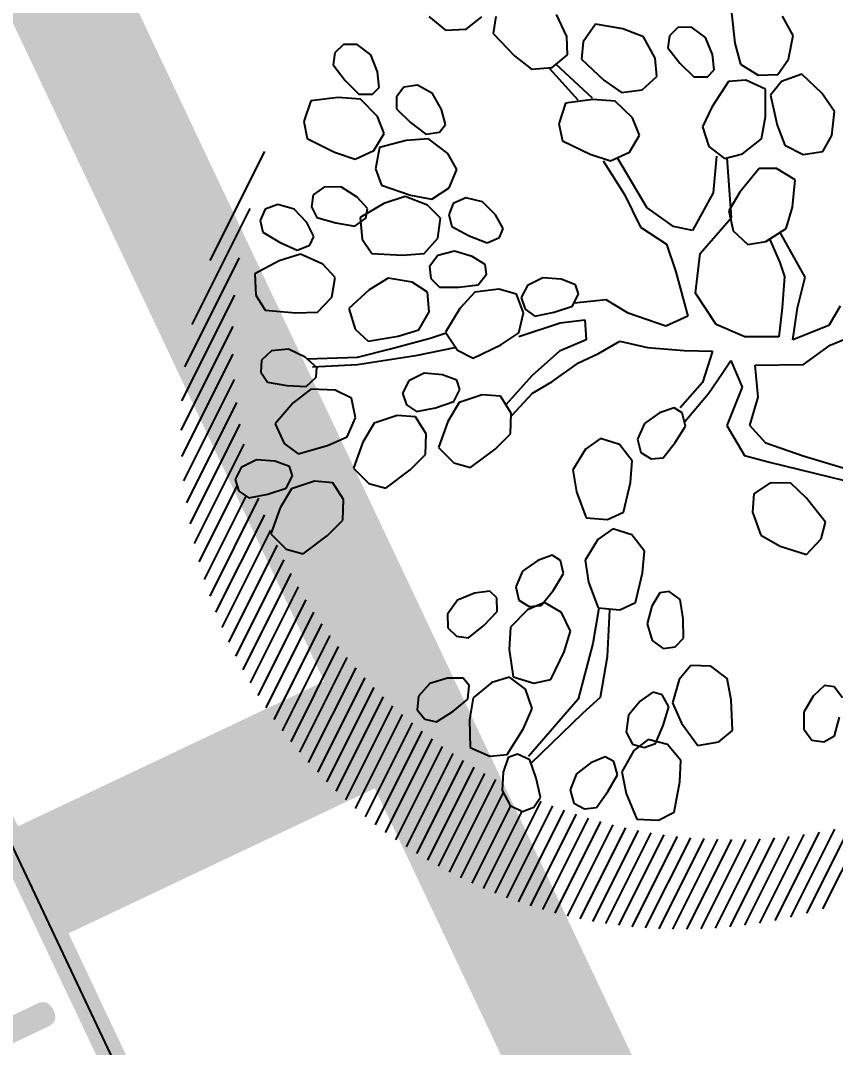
# Model space of a CAD drawing. Extents: x -809667 to 586099, y 3084146 to 3634412.
# Drawn here: x 381292.518 to 381293.724, y 3084299.328 to 3084300.846 of the extents above; entities that cross this region are included whole.
import ezdxf
from ezdxf.enums import TextEntityAlignment as Align

# ---------------------------------------------------------------- set-up
doc = ezdxf.new("R2010")
doc.units = 0
doc.header["$LTSCALE"] = 0.5
doc.header["$PDSIZE"] = 0.2
doc.layers.get('0').update_dxf_attribs({"linetype": 'CONTINUOUS'})
for name, color, linetype in [('EQUIP-箱柜', 3, 'CONTINUOUS'), ('WIRE-动力', 2, 'CONTINUOUS'), ('文字', 7, 'CONTINUOUS')]:
    doc.layers.add(name, color=color, linetype=linetype)
doc.styles.add('_TEL_ATTDEF', font='GBENOR', dxfattribs={"width": 0.8, "height": 3, "bigfont": 'GBCBIG'})
doc.styles.add('_TEL_DIM', font='SIMPLEX', dxfattribs={"width": 0.8, "height": 3.5, "bigfont": 'HZTXT'})

# ---------------------------------------------------------------- blocks, each defined once
blk = doc.blocks.new('紫薇')
at = {"color": 0}
for p, q in [((187.0197802558541, 392.8170848013833), (175.615007343702, 374.454514070414)), ((263.9842554219067, 388.8358236858621), (276.9426965573803, 393.1838518688455)), ((276.9426965573803, 393.1838518688455), (287.7538458323106, 387.8005391834304)), ((254.2803709385917, 374.7668006801978), (263.9842554219067, 388.8358236858621)), ((287.7538458323106, 387.8005391834304), (293.1706273378804, 377.0028797490522)), ((123.5489974981174, 371.7468011481687), (131.3923153551295, 356.1855323286727)), ((155.7047124383971, 369.0172086553648), (136.9095088820904, 375.613687443547)), ((175.615007343702, 374.454514070414), (155.7047124383971, 369.0172086553648)), ((253.2254045847803, 356.3911236030981), (254.2803709385917, 374.7668006801978)), ((293.1706273378804, 377.0028797490522), (286.7138240663335, 358.6168599827215)), ((62.57159755751491, 330.4544032001868), (65.48505007382482, 354.4488434074447)), ((131.3923153551295, 356.1855323286727), (118.3047832641751, 328.5568112088367)), ((256.4874277338386, 341.2661260413006), (253.2254045847803, 356.3911236030981)), ((286.7138240663335, 358.6168599827215), (278.0947869978845, 341.3075001528487)), ((298.6172961974517, 344.5892124092206), (325.6190232317895, 350.0449332697317)), ((325.6190232317895, 350.0449332697317), (338.6073490707204, 332.7769548678771)), ((265.1363476840779, 336.9594756281003), (256.4874277338386, 341.2661260413006)), ((278.0947869978845, 341.3075001528487), (265.1363476840779, 336.9594756281003)), ((278.1022579669952, 335.9034997513518), (298.6172961974517, 344.5892124092206)), ((7.087705814279616, 320.0177932968363), (31.43460488505661, 332.9052545903251)), ((31.43460488505661, 332.9052545903251), (48.78583101835102, 320.0283513208851)), ((67.72572392597795, 312.7848444869742), (62.57159755751491, 330.4544032001868)), ((118.3047832641751, 328.5568112088367), (106.3826288459823, 310.5258632833138)), ((208.0656473506242, 318.6739686829969), (219.6648827316239, 331.2262800624594)), ((219.6648827316239, 331.2262800624594), (233.1086224699393, 333.6945603517815)), ((233.1086224699393, 333.6945603517815), (243.0480396812782, 326.8338760109618)), ((267.3284625420347, 314.2668017921969), (278.1022579669952, 335.9034997513518)), ((338.6073490707204, 332.7769548678771), (340.7919921306893, 315.488286412321)), ((-10.12290578149259, 305.8720078309998), (7.087705814279616, 320.0177932968363)), ((48.78583101835102, 320.0283513208851), (55.78256525378674, 304.0685132155195)), ((204.4179439041764, 300.6331061320379), (208.0656473506242, 318.6739686829969)), ((243.0480396812782, 326.8338760109618), (246.8804222354665, 315.3777067093179)), ((86.3258146038279, 305.656742640771), (67.72572392597795, 312.7848444869742)), ((106.3826288459823, 310.5258632833138), (86.3258146038279, 305.656742640771)), ((246.8804222354665, 315.3777067093179), (237.8839038591832, 298.0919122984633)), ((266.2734980098903, 295.8911283733323), (267.3284625420347, 314.2668017921969)), ((340.7919921306893, 315.488286412321), (319.2145183999091, 293.8309007370844)), ((471.3169694686367, 230.5872365121613), (385.2805523837451, 316.6236535970238)), ((-100.8479098500684, 300.751914110966), (-94.71290218830109, 270.8020992884412)), ((-68.4871411640197, 285.7778774937615), (-58.61885228008032, 299.7320760348812)), ((-58.61885228008032, 299.7320760348812), (-45.61028755735606, 303.927763058804)), ((-45.61028755735606, 303.927763058804), (-34.86304506659508, 298.4179733181372)), ((-34.86304506659508, 298.4179733181372), (-29.57332575693727, 287.5575018385425)), ((-14.32009886112064, 282.0685430252925), (-10.12290578149259, 305.8720078309998)), ((55.78256525378674, 304.0685132155195), (41.23088390100747, 277.1821170868352)), ((57.57177859265357, 263.8888908075169), (81.74245021026582, 307.3671524031088)), ((72.0741807455197, 266.3043487975374), (88.99365128669888, 304.9516914514825)), ((205.5042260969058, 285.1985236192122), (204.4179439041764, 300.6331061320379)), ((237.8839038591832, 298.0919122984633), (226.8994977707043, 282.1782527370378)), ((-29.57332575693727, 287.5575018385425), (-36.24540842138231, 269.2485055746511)), ((281.4165803836659, 282.9504844425246), (266.2734980098903, 295.8911283733323)), ((319.2145183999091, 293.8309007370844), (301.9465587297454, 280.8281926391646)), ((-152.4936937009916, 259.7702509472147), (-148.4023359529674, 281.669319187291)), ((-69.75763739272952, 267.4158432567492), (-68.4871411640197, 285.7778774937615)), ((-10.12184519320726, 264.1478011356667), (-14.32009886112064, 282.0685430252925)), ((41.23088390100747, 277.1821170868352), (28.35807629674673, 259.8171041766182)), ((213.4557603541762, 279.7099758116528), (205.5042260969058, 285.1985236192122)), ((226.8994977707043, 282.1782527370378), (213.4557603541762, 279.7099758116528)), ((226.1412803642452, 276.8277029981837), (247.6799377156422, 282.5193317169324)), ((247.6799377156422, 282.5193317169324), (275.1822440465912, 284.0945457974449)), ((275.1822440465912, 284.0945457974449), (285.593114274554, 265.1606220817193)), ((301.9465587297454, 280.8281926391646), (281.4165803836659, 282.9504844425246)), ((-94.71290218830109, 270.8020992884412), (-93.41202977951616, 249.2252464136109)), ((-66.67330093495548, 252.2536133779213), (-69.75763739272952, 267.4158432567492)), ((-36.24540842138231, 269.2485055746511), (-45.06694355700165, 252.0414647022262)), ((57.67293766606599, 262.3285336820409), (84.73681822419167, 267.4670667489991)), ((84.73681822419167, 267.4670667489991), (97.52164419554174, 250.0478844745085)), ((212.410773913376, 256.9356302293018), (226.1412803642452, 276.8277029981837)), ((508.768406164294, 175.458130286861), (417.1259036289557, 267.1006328221993)), ((-140.4083578921854, 238.8378352997825), (-152.4936937009916, 259.7702509472147)), ((8.068818562664092, 256.0315851913765), (-10.12184519320726, 264.1478011356667)), ((28.35807629674673, 259.8171041766182), (8.068818562664092, 256.0315851913765)), ((37.05740179214627, 253.8841225961223), (57.67293766606599, 262.3285336820409)), ((208.7630727896467, 238.8947710404173), (212.410773913376, 256.9356302293018)), ((285.593114274554, 265.1606220817193), (285.3063451256603, 247.7368312841281)), ((312.065494469367, 244.3210423281416), (323.6793823372573, 258.6002604654059)), ((323.6793823372573, 258.6002604654059), (339.7833451582119, 264.3243467537686)), ((339.7833451582119, 264.3243467537686), (352.8342525633052, 260.2622830336913)), ((352.8342525633052, 260.2622830336913), (358.4468504358083, 249.5683712484315)), ((375.4126366330311, 252.7021842142567), (389.5435567433015, 262.3157100630924)), ((389.5435567433015, 262.3157100630924), (403.1976321833208, 261.688996729441)), ((403.1976321833208, 261.688996729441), (411.3340518064797, 252.7637695698068)), ((-93.41202977951616, 249.2252464136109), (-106.5212182225659, 233.2836871491745)), ((-58.07550641521811, 247.8457813160494), (-66.67330093495548, 252.2536133779213)), ((-45.06694355700165, 252.0414647022262), (-58.07550641521811, 247.8457813160494)), ((26.03048380464315, 232.3753233244643), (37.05740179214627, 253.8841225961223)), ((97.52164419554174, 250.0478844745085), (99.50328829605132, 232.7347735771909)), ((285.3063451256603, 247.7368312841281), (260.8782040560618, 229.3548931153491)), ((358.4468504358083, 249.5683712484315), (356.5163093227893, 237.6434401320294)), ((367.7908496009186, 235.9484734470025), (375.4126366330311, 252.7021842142567)), ((411.3340518064797, 252.7637695698068), (412.4844856476411, 240.7384848287329)), ((-125.6730781560764, 227.8083359980956), (-140.4083578921854, 238.8378352997825)), ((-93.41371097508818, 232.5288500888273), (-76.48136852309108, 236.6478914050385)), ((-76.48136852309108, 236.6478914050385), (-52.53031011484563, 217.6485090991482)), ((221.9200410572812, 223.939257168211), (208.7630727896467, 238.8947710404173)), ((305.8545414386317, 230.1495777340606), (312.065494469367, 244.3210423281416)), ((356.5163093227893, 237.6434401320294), (340.5171787068248, 226.5185198700055)), ((365.3688162779436, 220.6664545712993), (367.7908496009186, 235.9484734470025)), ((412.4844856476411, 240.7384848287329), (399.8218994922936, 225.9264983600006)), ((-106.5212182225659, 233.2836871491745), (-125.6730781560764, 227.8083359980956)), ((-109.1079939492047, 217.6772788548842), (-93.41371097508818, 232.5288500888273)), ((24.75998944044113, 214.0132927233353), (26.03048380464315, 232.3753233244643)), ((99.50328829605132, 232.7347735771909), (77.6731929378584, 211.3320479663089)), ((260.8782040560618, 229.3548931153491), (241.9422612730414, 218.9297830453143)), ((247.8639640295878, 214.3077588537708), (266.3797727078199, 229.8443670878187)), ((266.3797727078199, 229.8443670878187), (288.6566017111763, 229.6178995491937)), ((288.6566017111763, 229.6178995491937), (315.5913088917732, 223.8403826011345)), ((310.3446200117469, 221.5944477813318), (305.8545414386317, 230.1495777340606)), ((340.5171787068248, 226.5185198700055), (323.3955237977207, 217.5323821632192)), ((399.8218994922936, 225.9264983600006), (385.5320247961208, 212.8995563192293)), ((-161.2672714358196, 196.2742251371965), (-148.4106848333031, 220.6374419583008)), ((-148.4106848333031, 220.6374419583008), (-126.8206111220643, 219.7723388960585)), ((-126.8206111220643, 219.7723388960585), (-112.0491410754621, 210.5271025570109)), ((-100.6441168058664, 191.4623797191307), (-109.1079939492047, 217.6772788548842)), ((-52.53031011484563, 217.6485090991482), (-37.6644503492862, 201.9558655200526)), ((241.9422612730414, 218.9297830453143), (221.9200410572812, 223.939257168211)), ((323.3955237977207, 217.5323821632192), (310.3446200117469, 221.5944477813318)), ((315.5913088917732, 223.8403826011345), (320.6060053789988, 202.8229492353275)), ((371.8779523754492, 213.5262724077329), (365.3688162779436, 220.6664545712993)), ((528.7108578230254, 137.8380090984283), (442.672246128699, 223.8766207927547)), ((-112.0491410754621, 210.5271025570109), (-108.9266582122073, 180.1152655901387)), ((39.75019639823586, 200.8958652121946), (24.75998944044113, 214.0132927233353)), ((77.6731929378584, 211.3320479663089), (60.25386064685881, 198.5328405061737)), ((194.792738692835, 200.1073300847784), (209.3064284184948, 209.1326053114608)), ((209.3064284184948, 209.1326053114608), (222.9232621947303, 207.9458519080654)), ((222.9232621947303, 207.9458519080654), (230.6863964386284, 198.6941087851301)), ((239.5607820795849, 197.8810886731371), (247.8639640295878, 214.3077588537708)), ((365.7244992973283, 191.574101020582), (383.5868411576375, 207.8577771922573)), ((385.5320247961208, 212.8995563192293), (371.8779523754492, 213.5262724077329)), ((383.5868411576375, 207.8577771922573), (405.8541859053075, 208.5460764477029)), ((405.8541859053075, 208.5460764477029), (433.0033802054822, 203.8792357770726)), ((-167.5187413757667, 174.8913459675387), (-161.2672714358196, 196.2742251371965)), ((-37.6644503492862, 201.9558655200526), (-37.45963453687727, 181.3174987277016)), ((60.25386064685881, 198.5328405061737), (39.75019639823586, 200.8958652121946)), ((40.65231213904917, 143.1159439021721), (52.73764590360224, 198.6714984113351)), ((67.24004805646837, 201.0869564032182), (57.57177859265357, 162.4396137474105)), ((186.4895536117256, 183.6806572759524), (194.792738692835, 200.1073300847784)), ((230.6863964386284, 198.6941087851301), (231.3421619236469, 186.631731624715)), ((248.2786359190941, 179.9709732746705), (239.5607820795849, 197.8810886731371)), ((320.6060053789988, 202.8229492353275), (315.7070285733789, 186.099589866586)), ((433.0033802054822, 203.8792357770726), (438.8767200671136, 183.0854009920731)), ((-89.70182894542813, 172.0568461166695), (-100.6441168058664, 191.4623797191307)), ((231.3421619236469, 186.631731624715), (218.0821452308446, 172.352096172981)), ((315.7070285733789, 186.099589866586), (287.2775516351685, 174.8570559909567)), ((358.1027152854949, 174.8203930063173), (365.7244992973283, 191.574101020582)), ((542.3458766366239, 106.5253207551723), (458.8688228623068, 190.0023745294893)), ((-157.5776558648795, 152.8596373340115), (-167.5187413757667, 174.8913459675387)), ((-108.9266582122073, 180.1152655901387), (-109.7806109068915, 158.5161078805104)), ((-37.45963453687727, 181.3174987277016), (-48.61132253613323, 164.8125581359491)), ((183.442158613354, 168.5109595200047), (186.4895536117256, 183.6806572759524)), ((266.2543937610462, 169.8291655750945), (248.2786359190941, 179.9709732746705)), ((287.2775516351685, 174.8570559909567), (266.2543937610462, 169.8291655750945)), ((367.5485192909837, 157.283289601095), (358.1027152854949, 174.8203930063173)), ((438.8767200671136, 183.0854009920731), (434.6684516519308, 166.1750136753544)), ((-66.98882718756795, 163.7899895468727), (-89.70182894542813, 172.0568461166695)), ((-48.61132253613323, 164.8125581359491), (-66.98882718756795, 163.7899895468727)), ((-36.69383540190756, 106.8840592382476), (-51.19623755477369, 164.8550717392936)), ((-41.52796809002757, 169.6859906809404), (-27.02556593716145, 135.8695669686422)), ((189.6526663890108, 161.1095645660535), (183.442158613354, 168.5109595200047)), ((218.0821452308446, 172.352096172981), (203.2694970350713, 159.9228085363284)), ((434.6684516519308, 166.1750136753544), (406.7245065309107, 153.7747855344787)), ((-109.7806109068915, 158.5161078805104), (-124.411923575215, 143.9590194681659)), ((57.57177859265357, 162.4396137474105), (52.73764590360224, 126.2077290834859)), ((203.2694970350713, 159.9228085363284), (189.6526663890108, 161.1095645660535)), ((221.6271384060383, 151.8350149868056), (236.7752962978557, 162.2902421252802)), ((236.7752962978557, 162.2902421252802), (253.8379055103287, 163.2752036796883)), ((253.8379055103287, 163.2752036796883), (265.2289331573993, 155.7206663088873)), ((265.2289331573993, 155.7206663088873), (267.6220021685585, 143.8828360671178)), ((286.7502264985815, 146.3588411575183), (308.1522933263332, 157.5915123419836)), ((308.1522933263332, 157.5915123419836), (329.8688590154052, 152.6216861223802)), ((385.925493741408, 147.8880278477445), (367.5485192909837, 157.283289601095)), ((552.3636828223825, 78.82984503975604), (470.4542362334905, 160.7392916286481)), ((-144.0137825384736, 140.4177860198542), (-157.5776558648795, 152.8596373340115)), ((-124.411923575215, 143.9590194681659), (-144.0137825384736, 140.4177860198542)), ((-94.64350673276931, 138.9528410220519), (-78.2054289681837, 144.737330772914)), ((-78.2054289681837, 144.737330772914), (-52.48166116606444, 128.2171159749851)), ((211.6958820698783, 139.9700879370794), (221.6271384060383, 151.8350149868056)), ((267.6220021685585, 143.8828360671178), (262.4290296956897, 132.9757737657055)), ((275.136342250742, 132.0796249182895), (286.7502264985815, 146.3588411575183)), ((329.8688590154052, 152.6216861223802), (354.9529803600162, 141.2355098845437)), ((406.7245065309107, 153.7747855344787), (385.925493741408, 147.8880278477445)), ((-108.7810623226687, 122.6124246204272), (-94.64350673276931, 138.9528410220519)), ((-27.02556593716145, 135.8695669686422), (4.396306755952537, 106.8840592382476)), ((21.31577321048826, 116.5458941617981), (40.65231213904917, 143.1159439021721)), ((213.6103373961523, 130.4998231632635), (211.6958820698783, 139.9700879370794)), ((354.9529803600162, 141.2355098845437), (355.3723150473088, 119.6321804048494)), ((559.9319397447689, 53.583918587683), (479.1181107751618, 134.3977475572901)), ((-52.48166116606444, 128.2171159749851), (-36.12719046883285, 114.0826143110171)), ((52.73764590360224, 126.2077290834859), (33.40111106261611, 102.0531402947381)), ((225.0013610366732, 122.9452849822119), (213.6103373961523, 130.4998231632635)), ((243.9545045047998, 126.7767455941066), (225.0013610366732, 122.9452849822119)), ((262.4290296956897, 132.9757737657055), (243.9545045047998, 126.7767455941066)), ((279.8360852366313, 112.722827016376), (275.136342250742, 132.0796249182895)), ((424.9337461143732, 121.6923474175856), (441.5832427879795, 125.5520161734894)), ((441.5832427879795, 125.5520161734894), (454.0888939863071, 120.0352024314925)), ((-97.7490830309689, 97.3705232301727), (-108.7810623226687, 122.6124246204272)), ((-36.12719046883285, 114.0826143110171), (-33.86847469303757, 93.56719726789743)), ((4.396306755952537, 106.8840592382476), (21.31577321048826, 116.5458941617981)), ((206.7185329897329, 112.4150714175776), (230.409960322082, 117.2043967759237)), ((230.409960322082, 117.2043967759237), (249.8656431380659, 106.3515259968117)), ((355.3723150473088, 119.6321804048494), (347.0211542472243, 104.3374481229112)), ((411.7745029758662, 108.823284435086), (424.9337461143732, 121.6923474175856)), ((454.0888939863071, 120.0352024314925), (458.4517154013738, 108.7734621828422)), ((4.396306755952537, 82.729467487894), (-36.69383540190756, 106.8840592382476)), ((144.5861915107816, 102.0531402947381), (161.5056620510295, 109.2995172282681)), ((161.5056620510295, 109.2995172282681), (178.4251285046339, 106.8840592382476)), ((178.4251285046339, 106.8840592382476), (188.09339796938, 97.2222213530913)), ((191.5703791044652, 101.959845087491), (206.7185329897329, 112.4150714175776)), ((249.8656431380659, 106.3515259968117), (270.7571635888889, 88.39595510158688)), ((295.2368620699272, 98.9823682801798), (279.8360852366313, 112.722827016376)), ((347.0211542472243, 104.3374481229112), (316.8485969286412, 99.41337341349572)), ((410.4635670399293, 106.8840592382476), (362.1222278922796, 92.39130537305027)), ((403.9955222029239, 95.44816557783633), (411.7745029758662, 108.823284435086)), ((458.4517154013738, 108.7734621828422), (455.1804291140288, 97.14463347289711)), ((565.6848854924319, 30.15330331039149), (485.6984261458565, 110.139762656996)), ((-84.92900266405195, 79.15092012379318), (-97.7490830309689, 97.3705232301727)), ((-33.86847469303757, 93.56719726789743), (-43.32138605695218, 76.03392387460917)), ((33.40111106261611, 102.0531402947381), (33.40111106261611, 73.06763256434351)), ((132.5008577452973, 92.39130537305027), (144.5861915107816, 102.0531402947381)), ((132.5008577452973, 82.72947044949979), (132.5008577452973, 92.39130537305027)), ((188.09339796938, 97.2222213530913), (188.09339796938, 85.1449284395203)), ((190.6610024739057, 82.06144707929343), (191.5703791044652, 101.959845087491)), ((316.8485969286412, 99.41337341349572), (295.2368620699272, 98.9823682801798)), ((362.1222278922796, 92.39130537305027), (328.283290897496, 89.97584442142397)), ((364.5392962796614, 85.1449284395203), (408.0465027391911, 97.2222213530913)), ((407.4857795489952, 86.43877282645553), (403.9955222029239, 95.44816557783633)), ((455.1804291140288, 97.14463347289711), (438.0222124997526, 87.90712115075439)), ((21.31577321048826, 46.49758578557521), (4.396306755952537, 82.729467487894)), ((142.1691231224686, 73.06763256434351), (132.5008577452973, 82.72947044949979)), ((188.09339796938, 85.1449284395203), (180.842196892947, 75.48309351596981)), ((201.5973409255967, 64.55771505925804), (190.6610024739057, 82.06144707929343)), ((270.7571635888889, 88.39595510158688), (265.1095071006566, 67.53969315532595)), ((287.1931487396359, 87.56038642954081), (270.2736781984568, 87.56038642954081)), ((328.283290897496, 89.97584442142397), (287.1931487396359, 87.56038642954081)), ((306.5296876681969, 75.48309055436403), (364.5392962796614, 85.1449284395203)), ((419.9914269363508, 80.92195760924369), (407.4857795489952, 86.43877282645553)), ((438.0222124997526, 87.90712115075439), (419.9914269363508, 80.92195760924369)), ((570.0132250830065, 8.147294190130197), (490.6842630464525, 87.4762562266842)), ((-87.452242936939, 27.17391297686845), (-77.7839734731242, 77.89855150599033)), ((-61.5057538067922, 73.18662809487432), (-84.92900266405195, 79.15092012379318)), ((-65.69863970763981, 75.48309055436403), (-68.11570400837809, 48.91304377559572)), ((-43.32138605695218, 76.03392387460917), (-61.5057538067922, 73.18662809487432)), ((33.40111106261611, 73.06763256434351), (35.81817536335438, 27.17391297686845)), ((108.3301902152598, 68.23671658430248), (139.7520588217303, 75.48309055436403)), ((161.5056620510295, 73.06763256434351), (142.1691231224686, 73.06763256434351)), ((180.842196892947, 75.48309351596981), (161.5056620510295, 73.06763256434351)), ((265.4395455103368, 70.652174574323), (306.5296876681969, 75.48309055436403)), ((393.8178164707497, 68.19186627585441), (416.3562965197489, 76.92331996466964)), ((416.3562965197489, 76.92331996466964), (437.3686194894835, 69.52124718669802)), ((91.41071967408061, 48.91304377559572), (108.3301902152598, 68.23671658430248)), ((222.4649403057992, 58.91890799347311), (201.5973409255967, 64.55771505925804)), ((265.1095071006566, 67.53969315532595), (252.8091068286449, 55.19583332818002)), ((380.6585771432146, 55.32280477043241), (393.8178164707497, 68.19186627585441)), ((437.3686194894835, 69.52124718669802), (460.9986319243908, 55.3621276775375)), ((573.1781404169888, -12.69529067349504), (494.3909795920481, 66.09187015143107)), ((159.0885977502912, 60.99033965077251), (134.917926132679, 56.1594207091257)), ((134.917926132679, 56.1594207091257), (139.7520588217303, 36.83574790041894)), ((202.5958042098209, 60.99033965077251), (159.0885977502912, 60.99033965077251)), ((252.8091068286449, 55.19583332818002), (222.4649403057992, 58.91890799347311)), ((287.1931487396359, 48.91304377559572), (304.1126192798838, 56.1594207091257)), ((304.1126192798838, 56.1594207091257), (321.0320857344195, 53.74396271724254)), ((321.0320857344195, 53.74396271724254), (330.7003551982343, 44.08212483394891)), ((383.1313946088776, 35.55772488284856), (380.6585771432146, 55.32280477043241)), ((460.9986319243908, 55.3621276775375), (458.9637587163597, 33.85075912158936)), ((-68.11570400837809, 48.91304377559572), (-68.11570400837809, 34.42028991039842)), ((11.6475078323856, 10.26570112165064), (21.31577321048826, 46.49758578557521)), ((59.98884698003531, 24.75845498684794), (91.41071967408061, 48.91304377559572)), ((275.1078149741516, 39.25120885204524), (287.1931487396359, 48.91304377559572)), ((330.7003551982343, 44.08212483394891), (330.7003551982343, 32.00483192037791)), ((575.3645857281517, -32.55940551430103), (497.0361863462022, 45.76899386761943)), ((-68.11570400837809, 34.42028991039842), (-56.03037024382502, 5.434782178141177)), ((139.7520588217303, 36.83574790041894), (168.7568631274626, 34.42028991039842)), ((168.7568631274626, 34.42028991039842), (202.5958042098209, 19.92753604520112)), ((275.1078149741516, 29.58937392849475), (275.1078149741516, 39.25120885204524)), ((330.7003551982343, 32.00483192037791), (323.4491541218013, 22.34299699682742)), ((396.8734529344365, 20.15837534051389), (383.1313946088776, 35.55772488284856)), ((458.9637587163597, 33.85075912158936), (448.9309287946671, 19.60249445308)), ((-70.53277239669114, 0.6038632364943624), (-87.452242936939, 27.17391297686845)), ((35.81817536335438, 27.17391297686845), (59.98884698003531, 24.75845498684794)), ((108.3301902152598, 24.75845498684794), (84.15951859764755, 10.26570112165064)), ((132.5008577452973, 19.92753604520112), (108.3301902152598, 24.75845498684794)), ((284.7760803513229, 19.92753604520112), (275.1078149741516, 29.58937392849475)), ((323.4491541218013, 22.34299699682742), (304.1126192798838, 19.92753604520112)), ((325.8662225101143, 17.51207805331796), (342.7856889637187, 24.75845498684794)), ((342.7856889637187, 24.75845498684794), (366.9563605803996, 24.75845498684794)), ((366.9563605803996, 24.75845498684794), (383.8758311215788, 10.26570112165064)), ((473.3073124270886, 19.92753604520112), (490.2267829682678, 27.17391297686845)), ((490.2267829682678, 27.17391297686845), (507.1462494218722, 24.75845498684794)), ((499.2404003483243, 25.88711033581058), (498.777627275922, 26.34988340822747)), ((507.1462494218722, 24.75845498684794), (516.8145188866183, 15.09661710169166)), ((-11.6475078323856, -10.26570112165064), (11.6475078323856, 10.26570112165064)), ((84.15951859764755, 10.26570112165064), (50.32057751622051, -4.227052743546665)), ((154.2544609745964, 17.51207805331796), (132.5008577452973, 19.92753604520112)), ((185.6763336686417, 7.850240170024335), (154.2544609745964, 17.51207805331796)), ((202.5958042098209, 19.92753604520112), (236.4347412036732, 0.6038632364943624)), ((234.0176728162915, -9.057971687056124), (238.8518095919862, 10.26570112165064)), ((238.8518095919862, 10.26570112165064), (255.7712760455906, 17.51207805331796)), ((255.7712760455906, 17.51207805331796), (279.9419476632029, 17.51207805331796)), ((279.9419476632029, 17.51207805331796), (296.8614182034507, 3.019324188120663)), ((304.1126192798838, 19.92753604520112), (284.7760803513229, 19.92753604520112)), ((321.0320857344195, -1.811594753526151), (325.8662225101143, 17.51207805331796)), ((383.8758311215788, 10.26570112165064), (400.7952975751832, -11.47342967707664)), ((418.3944969139993, 18.13414336834103), (396.8734529344365, 20.15837534051389)), ((448.9309287946671, 19.60249445308), (418.3944969139993, 18.13414336834103)), ((461.2219786625355, 10.26570112165064), (473.3073124270886, 19.92753604520112)), ((461.2219786625355, 0.6038661981001496), (461.2219786625355, 10.26570112165064)), ((516.8145188866183, 15.09661710169166), (516.8145188866183, 3.019324188120663)), ((-56.03037024382502, -28.38164153229445), (-70.53277239669114, 0.6038632364943624)), ((-56.03037024382502, 5.434782178141177), (-43.94503647834063, -21.13526460062712)), ((207.4299368979409, 3.019324188120663), (185.6763336686417, 7.850240170024335)), ((234.0176728162915, -11.47342967707664), (207.4299368979409, 3.019324188120663)), ((296.8614182034507, 3.019324188120663), (313.7808846579865, -18.71980661060661)), ((470.8902440397069, -9.057971687056124), (461.2219786625355, 0.6038661981001496)), ((516.8145188866183, 3.019324188120663), (509.5633178101853, -6.642510735429823)), ((576.7092722457892, -51.58176156165428), (516.8145188866038, 8.312991797545692)), ((50.32057751622051, -4.227052743546665), (23.73284159786999, -13.88888766709715)), ((241.2688738927245, -28.38164153229445), (234.0176728162915, -9.057971687056124)), ((328.2832868108526, -21.13526460062712), (321.0320857344195, -1.811594753526151)), ((490.2267829682678, -9.057971687056124), (470.8902440397069, -9.057971687056124)), ((509.5633178101853, -6.642510735429823), (490.2267829682678, -9.057971687056124)), ((577.2686750931607, -87.49650346831186), (499.9973301359278, -10.22515851107892)), ((577.3166555049538, -69.86681435041828), (511.505070714702, -4.055229560181033)), ((-111.6229104679078, -11.47342967707664), (-94.70344401337206, -25.96618354227394)), ((-43.94503647834063, -21.13526460062712), (-11.6475078323856, -10.26570112165064)), ((23.73284159786999, -13.88888766709715), (43.06937643978745, -40.45893740747124)), ((313.7808846579865, -18.71980661060661), (304.1126192798838, -38.04347941745073)), ((400.7952975751832, -11.47342967707664), (391.1270321980119, -30.79710248392075)), ((420.1318365037441, -38.04347941745073), (424.9659732794389, -18.71980661060661)), ((424.9659732794389, -18.71980661060661), (441.8854397339746, -11.47342967707664)), ((441.8854397339746, -11.47342967707664), (466.0561113506556, -11.47342967707664)), ((466.0561113506556, -11.47342967707664), (482.9755818918347, -25.96618354227394)), ((-94.70344401337206, -25.96618354227394), (-56.03037024382502, -28.38164153229445)), ((9.230439445003867, -28.38164153229445), (6.813371056690812, -57.3671492645517)), ((21.31577321048826, -38.04347941745073), (9.230439445003867, -28.38164153229445)), ((260.6054128212854, -38.04347941745073), (241.2688738927245, -28.38164153229445)), ((347.6198257394135, -30.79710248392075), (328.2832868108526, -21.13526460062712)), ((482.9755818918347, -25.96618354227394), (499.8950483454391, -47.70531434100121)), ((576.6309971970768, -104.5364951019001), (499.6405828895367, -27.54608079436002)), ((-12.52316378429532, -40.45893740747124), (-58.44743863120675, -54.95169127453119)), ((-5.271962707862258, -71.859903129749), (-12.52316378429532, -40.45893740747124)), ((40.65231213904917, -52.53623328264803), (21.31577321048826, -38.04347941745073)), ((43.06937643978745, -40.45893740747124), (72.0741807455197, -57.3671492645517)), ((289.6102171270177, -47.70531434100121), (260.6054128212854, -38.04347941745073)), ((304.1126192798838, -38.04347941745073), (289.6102171270177, -47.70531434100121)), ((376.6246300451458, -40.45893740747124), (347.6198257394135, -30.79710248392075)), ((391.1270321980119, -30.79710248392075), (376.6246300451458, -40.45893740747124)), ((427.3830375801772, -57.3671492645517), (420.1318365037441, -38.04347941745073)), ((-89.86930723767728, -45.2898563509807), (-121.2911799317226, -42.8743953993544)), ((-58.44743863120675, -54.95169127453119), (-89.86930723767728, -45.2898563509807)), ((499.8950483454391, -47.70531434100121), (490.2267829682678, -67.02898714784533)), ((575.4571837442636, -121.040351178759), (498.722821844116, -44.30598927859683)), ((6.813371056690812, -57.3671492645517), (33.40111106261611, -88.7681179465726)), ((72.0741807455197, -71.859903129749), (40.65231213904917, -52.53623328264803)), ((71.6946700932458, -62.60843380261213), (77.90517786890268, -55.20703884866089)), ((77.90517786890268, -55.20703884866089), (93.37358841858804, -55.57394669856876)), ((93.37358841858804, -55.57394669856876), (110.9925361145288, -60.8985259430483)), ((110.9925361145288, -60.8985259430483), (122.4009729037061, -73.62449751328677)), ((141.0632468052208, -73.04816082585603), (157.1874278746545, -61.35269187297672)), ((157.1874278746545, -61.35269187297672), (174.8063724394888, -66.67726848926395)), ((446.7195765087381, -67.02898714784533), (427.3830375801772, -57.3671492645517)), ((573.7915732748224, -137.0524102390045), (497.2925952241494, -60.55343218831695)), ((72.89048138167709, -76.22447221446782), (71.6946700932458, -62.60843380261213)), ((174.8063724394888, -66.67726848926395), (193.3221811186522, -82.21387672331184)), ((475.7243808154017, -76.69082207139581), (446.7195765087381, -67.02898714784533)), ((490.2267829682678, -67.02898714784533), (475.7243808154017, -76.69082207139581)), ((11.6475078323856, -96.01449191849679), (-5.271962707862258, -71.859903129749)), ((87.70312957651913, -88.65375985298306), (72.89048138167709, -76.22447221446782)), ((122.4009729037061, -73.62449751328677), (123.5967873223126, -87.24053855333477)), ((134.1969735454768, -92.51193293835968), (141.0632468052208, -73.04816082585603)), ((571.6713295081863, -152.6098360019969), (495.3903584401414, -76.32886493392289)), ((33.40111106261611, -88.7681179465726), (26.14990998618305, -122.5845416588709)), ((104.0684030130506, -99.2326944237575), (87.70312957651913, -88.65375985298306)), ((123.5967873223126, -87.24053855333477), (115.8336530793458, -96.49228167813271)), ((193.3221811186522, -82.21387672331184), (196.9674848914146, -104.1915963133797)), ((569.1279341203626, -167.7441101438599), (493.0502117612632, -91.66638778476045)), ((1.979238368570805, -117.7536227172241), (11.6475078323856, -96.01449191849679)), ((115.8336530793458, -96.49228167813271), (104.0684030130506, -99.2326944237575)), ((142.7991120619699, -112.3426177976653), (134.1969735454768, -92.51193293835968)), ((158.8075734479353, -138.3879415811971), (142.7991120619699, -112.3426177976653)), ((196.9674848914146, -104.1915963133797), (195.9549042265862, -131.7203600583598)), ((566.1882977040659, -182.4821432572498), (490.301180745475, -106.5950262986589)), ((-29.4426343254745, -141.9082144675776), (1.979238368570805, -117.7536227172241)), ((26.14990998618305, -122.5845416588709), (4.396306755952537, -137.0772955240682)), ((562.8756018829445, -196.8471169657423), (487.1681784447283, -121.1396935275407)), ((195.9549042265862, -131.7203600583598), (176.1275658048689, -140.3085110420361)), ((-77.7839734731242, -175.7246381798759), (-29.4426343254745, -141.9082144675776)), ((4.396306755952537, -137.0772955240682), (-60.86450293194503, -178.1400961698964)), ((176.1275658048689, -140.3085110420361), (158.8075734479353, -138.3879415811971)), ((559.2099479891767, -210.8591326016758), (483.6727409727318, -135.3219255852164)), ((157.9827132597566, -162.420142008923), (174.1068943282589, -150.7246730560437)), ((174.1068943282589, -150.7246730560437), (191.7258388930932, -156.0492496741936)), ((555.2088638697751, -224.5357180119026), (479.8335983551515, -149.160452497279)), ((-19.32923410553485, -182.5835515940562), (-9.188326003029943, -163.493899111636)), ((-9.188326003029943, -163.493899111636), (10.31011515855789, -156.7267042947933)), ((10.31011515855789, -156.7267042947933), (29.50726344715804, -162.0410910630599)), ((29.50726344715804, -162.0410910630599), (36.32957407273352, -179.1359558319673)), ((151.1164399990812, -181.8839141232893), (157.9827132597566, -162.420142008923)), ((191.7258388930932, -156.0492496741936), (210.2416475722566, -171.5858579063788)), ((233.6381621640176, -164.0577108608559), (239.8486699396744, -156.6563159069046)), ((234.8339734524488, -177.6737492745742), (233.6381621640176, -164.0577108608559)), ((239.8486699396744, -156.6563159069046), (255.3170804893598, -157.0232237568125)), ((255.3170804893598, -157.0232237568125), (272.9360281853005, -162.347803001292)), ((272.9360281853005, -162.347803001292), (284.3444649744779, -175.0737745715305)), ((550.8877048440481, -237.8922285158478), (475.6671234814567, -162.6716471532709)), ((210.2416475722566, -171.5858579063788), (213.886951345019, -193.5635774983093)), ((305.7641848940402, -179.4513347791508), (310.2542634671554, -170.896204826422)), ((310.2542634671554, -170.896204826422), (325.4453736450523, -167.9574095169082)), ((325.4453736450523, -167.9574095169082), (343.7943800603971, -169.4039314175025)), ((343.7943800603971, -169.4039314175025), (357.6533042835072, -179.4055813690647)), ((-29.71117579191923, -211.3384644566104), (-19.32923410553485, -182.5835515940562)), ((36.32957407273352, -179.1359558319673), (35.72698250971735, -203.299114770256)), ((159.7185785155743, -201.7145989825949), (151.1164399990812, -181.8839141232893)), ((249.6466216472909, -190.1030369112268), (234.8339734524488, -177.6737492745742)), ((284.3444649744779, -175.0737745715305), (285.5402793930843, -188.6898156115785)), ((309.8349287807941, -192.4995343061164), (305.7641848940402, -179.4513347791508)), ((357.6533042835072, -179.4055813690647), (361.7240517893806, -192.4537827959284)), ((546.259974462213, -250.9421676637139), (471.1876893734152, -175.869882574887)), ((213.886951345019, -193.5635774983093), (212.8743706801906, -221.0923412432894)), ((266.0118950838223, -200.6819714820012), (249.6466216472909, -190.1030369112268)), ((285.5402793930843, -188.6898156115785), (277.7771451501176, -197.9415587363765)), ((326.9565836908296, -201.4856720129028), (309.8349287807941, -192.4995343061164)), ((361.7240517893806, -192.4537827959284), (356.1114539159462, -203.1476945811883)), ((541.3375836406776, -263.697446371807), (466.4079564757849, -188.7678192068997)), ((35.72698250971735, -203.299114770256), (20.81691914796829, -219.852012055926)), ((175.727039902471, -227.759922764264), (159.7185785155743, -201.7145989825949)), ((249.0032895794138, -213.8999914331362), (262.2638636389747, -199.0362642845139)), ((262.2638636389747, -199.0362642845139), (280.6128664352, -200.4827842852101)), ((277.7771451501176, -197.9415587363765), (266.0118950838223, -200.6819714820012)), ((280.6128664352, -200.4827842852101), (302.0149332629517, -211.7154554696754)), ((345.2007556566969, -208.3330233665183), (326.9565836908296, -201.4856720129028)), ((356.1114539159462, -203.1476945811883), (345.2007556566969, -208.3330233665183)), ((536.1310618360003, -276.1685940967873), (461.3391058170091, -201.3766380778106)), ((-20.41389885824174, -226.0772352302447), (-29.71117579191923, -211.3384644566104)), ((246.4437521183863, -234.3800525022671), (249.0032895794138, -213.8999914331362)), ((302.0149332629517, -211.7154554696754), (310.2612618561834, -232.4110217271373)), ((530.6497304449149, -288.3649322353303), (455.991029779485, -213.7062315699295)), ((20.81691914796829, -219.852012055926), (-1.337268739007413, -236.2242480656132)), ((212.8743706801906, -221.0923412432894), (193.0470322584733, -229.6804922269657)), ((212.2640695869923, -221.6183577654883), (229.1835401272401, -253.0193264493719)), ((-1.337268739007413, -236.2242480656132), (-20.41389885824174, -226.0772352302447)), ((132.4041834240779, -238.9719328666106), (140.2403596164659, -227.7727896245196)), ((140.2403596164659, -227.7727896245196), (149.7554095573723, -226.0950295971707)), ((149.7554095573723, -226.0950295971707), (161.3690556827933, -236.3189999582246)), ((193.0470322584733, -229.6804922269657), (175.727039902471, -227.759922764264)), ((219.5152706634253, -269.9275383045897), (202.5958042098209, -226.4492767089978)), ((259.0753270788118, -251.9213227825239), (246.4437521183863, -234.3800525022671)), ((310.2612618561834, -232.4110217271373), (315.1400275565684, -259.5229342048988)), ((524.9018461206579, -300.2947174407891), (450.3724892898026, -225.7653606099193)), ((135.7619381714612, -258.0147063201293), (132.4041834240779, -238.9719328666106)), ((161.3690556827933, -236.3189999582246), (171.4433790938929, -251.723105574958)), ((359.6348598022014, -253.8309480836615), (363.1251171482727, -244.8215553322807)), ((363.1251171482727, -244.8215553322807), (377.8846126133576, -240.1778886867687)), ((377.8846126133576, -240.1778886867687), (396.2792423060164, -239.5328611629084)), ((396.2792423060164, -239.5328611629084), (411.1836108416319, -247.8972249133512)), ((518.8947198786773, -311.9652607284952), (444.4912441209308, -237.5617849707487)), ((171.4433790938929, -251.723105574958), (172.0026518553495, -268.8049671938643)), ((229.1835401272401, -253.0193264493719), (260.6054128212854, -301.3285040268674)), ((280.2677272511646, -273.9556573973969), (259.0753270788118, -251.9213227825239)), ((365.1599903572351, -266.3329238900915), (359.6348598022014, -253.8309480836615)), ((411.1836108416319, -247.8972249133512), (416.7087452076375, -260.3992021949962)), ((512.6348165193631, -323.3830268988095), (438.354161441719, -249.1023718211509)), ((141.4984568813816, -276.6380353560671), (135.7619381714612, -258.0147063201293)), ((315.1400275565684, -259.5229342048988), (297.5990451974794, -272.1401297757402)), ((307.3584118131548, -275.0250531928614), (318.8466258719563, -258.7525565521792)), ((318.8466258719563, -258.7525565521792), (337.2412517536432, -258.1075275531039)), ((337.2412517536432, -258.1075275531039), (359.7797318026423, -266.8389812400565)), ((383.190775920637, -273.3180874297395), (365.1599903572351, -266.3329238900915)), ((416.7087452076375, -260.3992021949962), (412.3459237916395, -271.6609424436465)), ((506.1278378920397, -334.5537178011728), (431.9673065930256, -260.3931865021586)), ((152.2726646745577, -282.1013143667951), (141.4984568813816, -276.6380353560671)), ((172.0026518553495, -268.8049671938643), (164.1664763716981, -280.0041144611314)), ((238.8518095919862, -306.1594229685143), (219.5152706634253, -269.9275383045897)), ((297.5990451974794, -272.1401297757402), (280.2677272511646, -273.9556573973969)), ((307.1394407544285, -295.6632746541873), (307.3584118131548, -275.0250531928614)), ((359.7797318026423, -266.8389812400565), (370.3212816640735, -286.4650894766673)), ((402.0941228121519, -278.050899236463), (383.190775920637, -273.3180874297395)), ((412.3459237916395, -271.6609424436465), (402.0941228121519, -278.050899236463)), ((499.3787927625235, -345.4823422012851), (425.3360191998363, -271.4395686385978)), ((164.1664763716981, -280.0041144611314), (152.2726646745577, -282.1013143667951)), ((370.3212816640735, -286.4650894766673), (378.2451344374567, -312.8482414903119)), ((492.39205546421, -356.1732744326582), (418.4649770643446, -282.2461960327928)), ((321.6799679026008, -311.6578337075189), (307.1394407544285, -295.6632746541873)), ((485.1714150616608, -366.6303035597666), (411.3582497761963, -292.8171382743167)), ((124.5137379961088, -311.705375877209), (143.1629116302356, -304.7066951496527)), ((143.1629116302356, -304.7066951496527), (158.7379153575748, -314.5147317824885)), ((260.6054128212854, -315.8212578920648), (238.8518095919862, -306.1594229685143)), ((260.6054128212854, -301.3285040268674), (325.8662225101143, -339.9758466808125)), ((477.7201164016733, -376.8566744294367), (404.0193435769033, -303.1559016046522)), ((112.7298211855814, -328.650092988275), (124.5137379961088, -311.705375877209)), ((158.7379153575748, -314.5147317824885), (172.468421808444, -334.4068045513704)), ((325.8662225101143, -347.2222236143425), (260.6054128212854, -315.8212578920648)), ((345.235885091126, -331.1449702931568), (321.6799679026008, -311.6578337075189)), ((378.2451344374567, -312.8482414903119), (362.2492297049612, -327.3744494589046)), ((470.0408941467758, -386.8551217042259), (396.4512387024879, -313.265466259938)), ((177.2024051249027, -337.0130812292919), (179.6617410955951, -323.5677053211257)), ((179.6617410955951, -323.5677053211257), (187.6132753528655, -318.0791575117037)), ((187.6132753528655, -318.0791575117037), (202.4300616737455, -322.5366444056854)), ((202.4300616737455, -322.5366444056854), (218.0050677228719, -332.344684404321)), ((362.2492297049612, -327.3744494589046), (345.235885091126, -331.1449702931568)), ((462.1360006612376, -396.6278977483162), (388.6564201788278, -323.1483172659064)), ((115.7626905813813, -350.0523020392284), (112.7298211855814, -328.650092988275)), ((172.468421808444, -334.4068045513704), (170.1524739526212, -356.5640783803537)), ((188.1868112143129, -352.9267407888547), (177.2024051249027, -337.0130812292919)), ((218.0050677228719, -332.344684404321), (225.628537193872, -347.6412688465789)), ((325.6521502193063, -343.4576676944271), (335.552021574229, -334.0332836890593)), ((335.552021574229, -334.0332836890593), (345.2108534248546, -334.2741599166766)), ((345.2108534248546, -334.2741599166766), (354.5683895461261, -346.5966135719791)), ((454.0072284353373, -406.1767950520734), (380.6369028402842, -332.8064694570494)), ((225.628537193872, -347.6412688465789), (223.1692035449669, -361.0866481186822)), ((325.1700769281015, -362.7881964789703), (325.6521502193063, -343.4576676944271)), ((354.5683895461261, -346.5966135719791), (361.3907000692561, -363.6914824256673)), ((445.6559275829932, -415.5031637294451), (372.3942511779605, -342.2414873244124)), ((124.287763136439, -379.4113358249888), (115.7626905813813, -350.0523020392284)), ((170.1524739526212, -356.5640783803537), (161.8728724727407, -382.8377601234242)), ((201.1591003732756, -367.4682587729767), (188.1868112143129, -352.9267407888547)), ((437.0830188179098, -424.607924493961), (363.9295944827027, -351.4545001587539)), ((14.04728230461478, -370.3455958133563), (22.69620225485414, -366.0389454001561)), ((22.69620225485414, -366.0389454001561), (36.73201900720596, -372.5506421392784)), ((190.1745437718928, -372.3846743395552), (206.7652881462127, -361.3610447077081)), ((213.229786333628, -367.9473324576393), (201.1591003732756, -367.4682587729767)), ((206.7652881462127, -361.3610447077081), (224.1507773017511, -367.4044783795252)), ((223.1692035449669, -361.0866481186822), (213.229786333628, -367.9473324576393)), ((224.1507773017511, -367.4044783795252), (242.0131191620603, -383.6881545530632)), ((246.5770736159757, -371.5061910720542), (253.0862097134814, -364.3660089066252)), ((253.0862097134814, -364.3660089066252), (268.5265152314678, -365.3676634514704)), ((268.5265152314678, -365.3676634514704), (285.9120074072853, -371.4110998762771)), ((327.1027139211074, -382.1789402896538), (325.1700769281015, -362.7881964789703)), ((361.3907000692561, -363.6914824256673), (358.554178844206, -380.5454709669575)), ((428.2890022028587, -433.4915774086257), (360.9726815871982, -366.1752567929507)), ((9.707876415923238, -383.3069238020107), (14.04728230461478, -370.3455958133563)), ((36.73201900720596, -372.5506421392784), (50.76036661211401, -384.4663429362699)), ((182.5149738332257, -391.550141246058), (190.1745437718928, -372.3846743395552)), ((247.21286985185, -385.1598436916247), (246.5770736159757, -371.5061910720542)), ((285.9120074072853, -371.4110998762771), (296.7883604662493, -384.5947157135233)), ((50.76036661211401, -384.4663429362699), (56.13979244418442, -400.6886904882267)), ((140.4776007989421, -385.8580310055986), (124.287763136439, -379.4113358249888)), ((161.8728724727407, -382.8377601234242), (140.4776007989421, -385.8580310055986)), ((242.0131191620603, -383.6881545530632), (244.7530536232516, -405.7970024896786)), ((261.5027445480227, -398.1867857305333), (247.21286985185, -385.1598436916247)), ((296.7883604662493, -384.5947157135233), (297.4241597214714, -398.2483710860834)), ((336.5807683132589, -389.6687637893483), (327.1027139211074, -382.1789402896538)), ((400.5790677390905, -458.8146515338449), (327.8587610472168, -386.0943448419857)), ((358.554178844206, -380.5454709669575), (348.6543073877692, -389.9698590571061)), ((410.0375668035704, -450.5954810686235), (349.0424471197475, -389.6003613848297)), ((419.2739618682826, -442.1542066037073), (358.0987659692764, -380.979010704672)), ((190.2957104369998, -411.7172676390037), (182.5149738332257, -391.550141246058)), ((277.4199017453939, -409.4286778336391), (261.5027445480227, -398.1867857305333)), ((297.4241597214714, -398.2483710860834), (289.2877400983125, -407.1735982457176)), ((390.8972900503431, -466.8105433747405), (318.2863145324372, -394.1995678568201)), ((348.6543073877692, -389.9698590571061), (336.5807683132589, -389.6687637893483)), ((29.10818070638925, -416.8489762125537), (18.3269134843722, -400.6162836337462)), ((56.13979244418442, -400.6886904882267), (51.80038837715983, -413.6500221369788)), ((244.7530536232516, -405.7970024896786), (242.61113249138, -433.2609848463908)), ((289.2877400983125, -407.1735982457176), (277.4199017453939, -409.4286778336391)), ((370.8570017446182, -482.1255941283598), (298.4674412465829, -409.7360336303245)), ((380.9906225255545, -474.581545379624), (308.4898212995759, -402.0807441536454)), ((40.98923910222948, -419.033334822394), (29.10818070638925, -416.8489762125537)), ((51.80038837715983, -413.6500221369788), (40.98923910222948, -419.033334822394)), ((205.2213833639398, -438.3978601088747), (190.2957104369998, -411.7172676390037)), ((360.4938917097461, -489.4401536231162), (288.2168722722272, -417.1631341856264)), ((349.8982582481694, -496.5221896912553), (277.7353273031185, -424.3592587462044)), ((222.447923974134, -441.0278830984607), (205.2213833639398, -438.3978601088747)), ((242.61113249138, -433.2609848463908), (222.447923974134, -441.0278830984607)), ((327.9945981621422, -509.9738686645287), (256.0655590007955, -438.0448295031965)), ((339.0665375661629, -503.3681385388772), (267.0195057944948, -431.3211067671946)), ((305.1104154049244, -522.4450249666115), (233.4248942236009, -450.7595037853171)), ((316.6776951024658, -516.3346351344953), (244.8690481248486, -444.5259881569073)), ((293.2866129554459, -528.2988920468488), (221.7273184620135, -456.7395975533873)), ((268.8407095264993, -539.2083276772173), (197.5448458859319, -467.9124640366354)), ((281.1993309747486, -533.88927959578), (209.7697709441127, -462.4597195651149)), ((243.2728066280542, -548.9957638380874), (172.2583325573651, -477.9812897673983)), ((256.2018748782721, -544.2471625586622), (185.044180297642, -473.0894679780467)), ((202.6231782370887, -561.3791440361238), (132.0758073026664, -490.8317731017014)), ((216.497157652484, -557.5754539218324), (145.7870230566186, -486.865319325967)), ((230.0421773183189, -553.4428040580242), (159.1766362249036, -482.5772629646235)), ((158.8489893101796, -570.6379636981874), (88.84539865556872, -500.6343730436056)), ((173.8195271003642, -567.9308319587144), (103.6240846639266, -497.7353895222768)), ((188.4036357410077, -564.8372710697295), (118.0274207865587, -494.4610561152804)), ((94.52706338952703, -577.0267158961797), (25.44373311291565, -507.9433856195828)), ((111.3437112318352, -576.1656942088739), (42.00192116921244, -506.8239041462366)), ((127.6431887098006, -574.7875021571526), (58.06400309555465, -505.2083165429067)), ((143.4667134846386, -572.933357402304), (73.6678211926046, -503.1344651102554))]:
    blk.add_line(p, q, dxfattribs=at)
blk = doc.blocks.new('123213')
at = {"layer": '文字', "color": 8, "linetype": 'Continuous'}
for points in [[(381889.9904124757, 3087161.011141139, 0.266364160668824), (381886.247561204, 3087164.325965094, 0.266364160668824)], [(381889.4307477696, 3087160.792865206, 0.2552337273009835), (381886.1418449125, 3087163.728333791, 0.2552337273009835)]]:
    blk.add_lwpolyline(points, format="xyb", dxfattribs=at)
at = {"layer": '文字', "color": 8, "linetype": 'Continuous', "xscale": -0.00148055020779717, "yscale": 0.00148055020779717, "zscale": 0.00148055020779717, "rotation": 18.39408185160881}
blk.add_blockref('紫薇', (381887.4180784743, 3087162.056918658), dxfattribs=at)
blk = doc.blocks.new('$equip$00002708')
blk.add_line((0.75, 0.5999999999994543), (-0.75, 0.5999999999994543))
at = {"const_width": 0.04}
blk.add_lwpolyline([(-0.75, 0.5999999999994543), (-0.75, 0), (0.75, 0), (0.75, 0.5999999999994543), (-0.75, 0.5999999999994543), (-0.75, 0)], dxfattribs=at)
blk.add_point((0, 0.5999999999994543))
at = {"color": 7, "style": '_TEL_DIM'}
blk.add_attdef('$TEXT$', text='', height=0.4, dxfattribs=at).set_placement((1.818989403545856e-12, 0.2999999999992724), align=Align.MIDDLE_CENTER)
at = {"color": 7, "style": '_TEL_DIM', "flags": 1}
for tag in ['REMARK', 'A']:
    blk.add_attdef(tag, text='', height=0.4, dxfattribs=at).set_placement((0, 0), align=Align.MIDDLE_CENTER)

msp = doc.modelspace()

# ---------------------------------------------------------------- linework, layer by layer
at = {"layer": 'WIRE-动力', "linetype": 'Continuous', "const_width": 0.175}
for points in [[(381294.2727876258, 3084306.883830611), (381290.5727784445, 3084305.132704051), (381302.323927463, 3084280.303339755)], [(381292.5334664714, 3084299.566712689), (381293.0837678525, 3084299.827157277)]]:
    msp.add_lwpolyline(points, dxfattribs=at)

# ---------------------------------------------------------------- block references
at = {"layer": 'EQUIP-箱柜', "linetype": 'Continuous'}
ref = msp.add_blockref('$equip$00002708', (381291.9911381929, 3084299.31004158), dxfattribs=dict(at, rotation=295.3270831913837))
ref.add_attrib('$TEXT$', 'AC', dxfattribs={"layer": '0', "color": 7, "height": 0.4, "rotation": 25.32708319138374, "style": '_TEL_ATTDEF'}).set_placement((381292.2623023251, 3084299.43837713), align=Align.MIDDLE_CENTER)
at = {"layer": '文字', "color": 8}
msp.add_blockref('123213', (-593.8496636126656, -2861.669633126352), dxfattribs=at)

doc.saveas('drawing.dxf')
